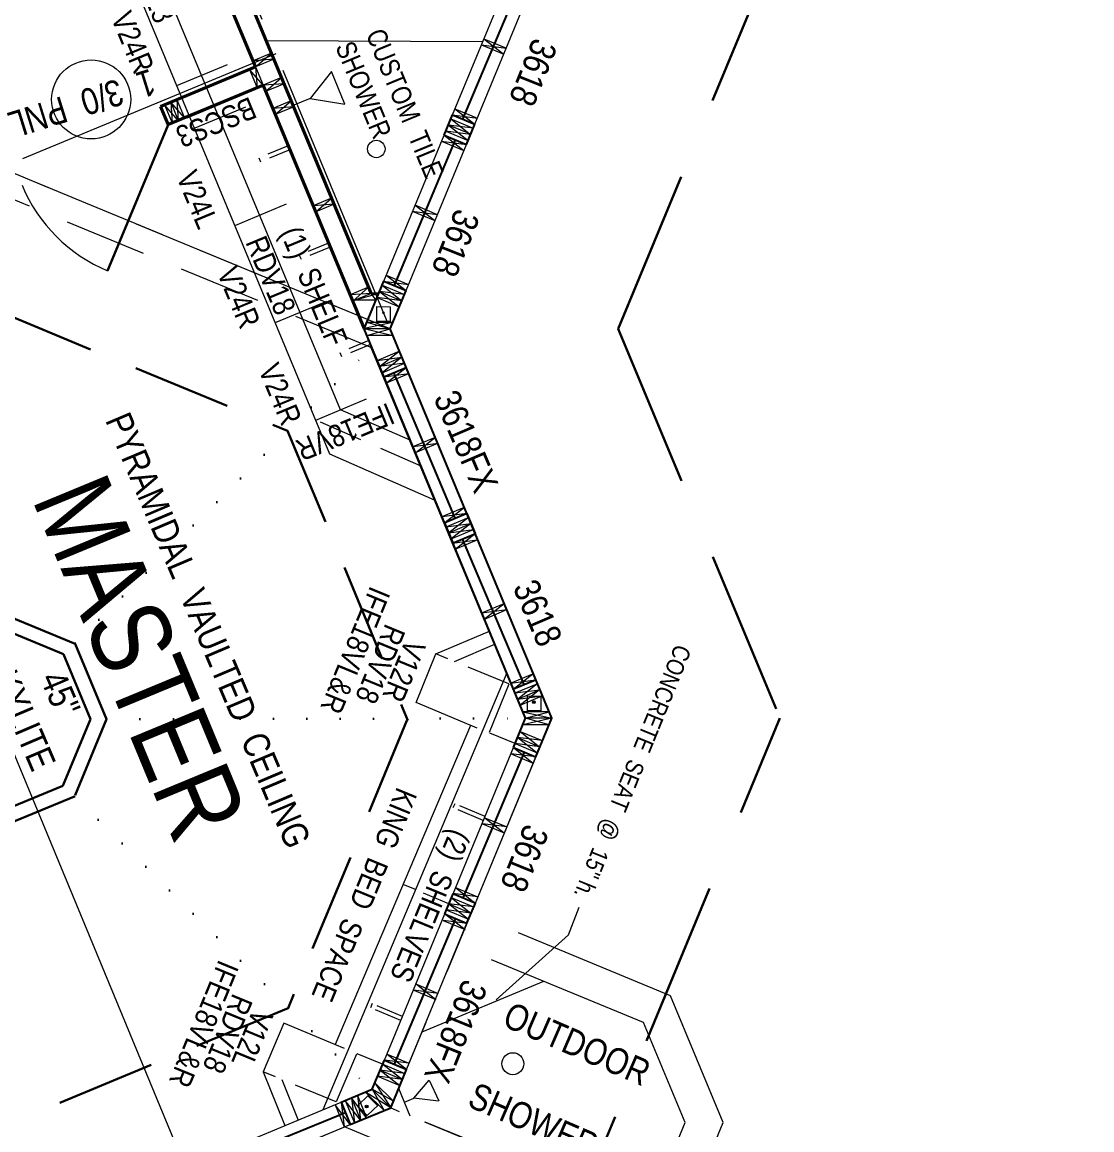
# Model space of a CAD drawing. Header units: inches. Extents: x -10188 to 9179, y -281 to 6710.
# Drawn here: x 3086.4 to 3330, y 1383 to 1635.3 of the extents above; entities that cross this region are included whole.
import ezdxf

# ---------------------------------------------------------------- set-up
doc = ezdxf.new("R2010")
doc.units = ezdxf.units.IN
doc.header["$MEASUREMENT"] = 0
for name, pattern in [('ACAD_ISO07W100', [3, 0, -3]), ('CENTER', [2, 1.25, -0.25, 0.25, -0.25]), ('HIDDEN', [0.375, 0.25, -0.125])]:
    doc.linetypes.add(name, pattern=pattern)
for name, color, linetype, lineweight in [('BUILT-INS', 6, 'Continuous', 9), ('DOORS', 7, 'Continuous', 30), ('FOUNDATION', 7, 'HIDDEN', 20), ('GRID', 1, 'CENTER', 20), ('INT WALLS', 7, 'Continuous', 40), ('LAYOUT', 6, 'Continuous', 9), ('LITE COVE', 7, 'HIDDEN', 30), ('PLUMBING', 7, 'Continuous', 20), ('ROOF BEAMS', 3, 'HIDDEN', 30), ('ROOFLINE', 7, 'HIDDEN', 30), ('SKYLITES', 3, 'Continuous', 30), ('WALL FRAMING', 7, 'Continuous', 30), ('WINDOWS', 5, 'Continuous', 30)]:
    doc.layers.add(name, color=color, linetype=linetype, lineweight=lineweight)
for name, color, linetype in [('LLTEXT', 7, 'Continuous'), ('TEXT', 250, 'Continuous'), ('WALLS', 5, 'Continuous')]:
    doc.layers.add(name, color=color, linetype=linetype)
doc.styles.add('ARCHENT', font='technical.ttf', dxfattribs={"height": 6})
doc.styles.add('ARCHENTLTD', font='technical.ttf', dxfattribs={"height": 0.1875})
doc.dimstyles.new('ARCHENTLTD', dxfattribs={"dimscale": 0.05, "dimtxt": 0.1875, "dimasz": 3, "dimexe": 9, "dimexo": 1, "dimgap": 2.5, "dimtad": 0, "dimdec": 1, "dimzin": 1, "dimdsep": 46, "dimlunit": 4, "dimtxsty": 'ARCHENTLTD', "dimblk": 'ARCHTICK', "dimcen": 6, "dimclrd": 256, "dimclre": 256, "dimclrt": 256, "dimaunit": 1, "dimadec": 0, "dimazin": 0, "dimtfac": 1, "dimtdec": 1, "dimtofl": 0, "dimtmove": 1, "dimatfit": 3, "dimldrblk": 'ARCHTICK', "dimfxl": 1, "dimfrac": 2, "dimtolj": 1, "dimtzin": 0, "dimlwd": 9, "dimlwe": 9, "dimarcsym": 0})

# ---------------------------------------------------------------- blocks, each defined once
blk = doc.blocks.new('_ArchTick')
at = {"color": 0, "linetype": 'ByBlock', "const_width": 0.15}
blk.add_lwpolyline([(-0.5, -0.5), (0.5, 0.5)], dxfattribs=at)

msp = doc.modelspace()

# ---------------------------------------------------------------- hatches: boundary and pattern name
at = {"layer": 'WALL FRAMING', "lineweight": 9, "ltscale": 150}
for points in [[(3168.68, 1568.76, 1), (3168.68, 1569.39, 1)], [(3168.68, 1568.76, 1), (3168.68, 1569.39, 1)], [(3202.96, 1480.07, 1), (3202.96, 1480.69, 1)], [(3164.87, 1387.94, 1), (3164.87, 1388.57, 1)]]:
    msp.add_hatch(color=256, dxfattribs=at).paths.add_polyline_path(points)

# ---------------------------------------------------------------- linework, layer by layer
at = {"layer": 'BUILT-INS', "ltscale": 0.75}
for p, q in [((3156.49, 1536.84), (3099.93, 1672.97)), ((3158.9, 1546.98), (3108.82, 1667.51))]:
    msp.add_line(p, q, dxfattribs=at)
at = {"layer": 'BUILT-INS', "linetype": 'HIDDEN', "lineweight": 9, "ltscale": 50}
for p, q in [((3121.6, 1620.84), (3138.22, 1627.75)), ((3125.84, 1611.21), (3142.46, 1618.12)), ((3135.06, 1589.05), (3151.68, 1595.96)), ((3144.27, 1566.89), (3160.89, 1573.8)), ((3153.26, 1544.63), (3170.11, 1551.64)), ((3184.86, 1489.65), (3194.07, 1493.57)), ((3145.52, 1394.44), (3149.26, 1385.18))]:
    msp.add_line(p, q, dxfattribs=at)
at = {"layer": 'BUILT-INS', "color": 6, "linetype": 'HIDDEN', "lineweight": 9, "ltscale": 20}
for p, q in [((3146.96, 1607.09), (3140.32, 1604.34)), ((3147.34, 1606.17), (3140.7, 1603.41)), ((3156.17, 1584.92), (3149.53, 1582.16)), ((3156.55, 1583.99), (3149.92, 1581.24)), ((3165.4, 1562.76), (3158.76, 1560.01)), ((3165.78, 1561.84), (3159.14, 1559.08))]:
    msp.add_line(p, q, dxfattribs=at)
at = {"layer": 'BUILT-INS', "color": 6, "linetype": 'Continuous', "lineweight": 9, "ltscale": 5}
for p, q in [((3140.32, 1604.34), (3140.7, 1603.41)), ((3149.53, 1582.16), (3149.92, 1581.24)), ((3158.76, 1560.01), (3159.14, 1559.08))]:
    msp.add_line(p, q, dxfattribs=at)
at = {"layer": 'BUILT-INS', "linetype": 'Continuous', "lineweight": 9, "ltscale": 40}
msp.add_line((3174.8, 1540.01), (3158.9, 1546.98), dxfattribs=at)
at = {"layer": 'BUILT-INS', "linetype": 'HIDDEN', "lineweight": 9, "ltscale": 40}
for p, q in [((3177.25, 1534.11), (3153.26, 1544.63)), ((3197.22, 1484.54), (3180.59, 1491.41)), ((3157.94, 1389.31), (3141.31, 1396.18))]:
    msp.add_line(p, q, dxfattribs=at)
at = {"layer": 'BUILT-INS', "linetype": 'Continuous', "lineweight": 9, "ltscale": 5}
for p, q in [((3180.33, 1526.38), (3156.49, 1536.84)), ((3196.77, 1487.07), (3154.87, 1387.51))]:
    msp.add_line(p, q, dxfattribs=at)
at = {"layer": 'BUILT-INS', "linetype": 'Continuous', "lineweight": 9, "ltscale": 0.75}
for p, q in [((3180.66, 1491.39), (3192.83, 1496.57)), ((3176.17, 1480.26), (3180.66, 1491.39)), ((3157.76, 1402.49), (3188.58, 1475.13)), ((3145.99, 1407.23), (3141.31, 1396.18)), ((3141.31, 1396.18), (3146.26, 1383.94))]:
    msp.add_line(p, q, dxfattribs=at)
at = {"layer": 'BUILT-INS', "linetype": 'HIDDEN', "lineweight": 20, "ltscale": 50}
for p, q in [((3192.87, 1473.53), (3197.29, 1484.51)), ((3162.56, 1400.21), (3157.94, 1389.31))]:
    msp.add_line(p, q, dxfattribs=at)
at = {"layer": 'BUILT-INS', "linetype": 'Continuous', "lineweight": 9, "ltscale": 25}
for p, q in [((3188.59, 1475.06), (3176.17, 1480.26)), ((3157.6, 1402.41), (3145.99, 1407.23))]:
    msp.add_line(p, q, dxfattribs=at)
at = {"layer": 'BUILT-INS', "linetype": 'HIDDEN', "lineweight": 9, "ltscale": 25}
for p, q in [((3198.69, 1470.95), (3188.47, 1475.1)), ((3184.92, 1457.22), (3184.53, 1456.3)), ((3191.44, 1453.38), (3184.53, 1456.3)), ((3191.83, 1454.31), (3184.92, 1457.22)), ((3183.61, 1434.45), (3175.98, 1437.67)), ((3166.1, 1411.7), (3165.71, 1410.78)), ((3172.62, 1407.86), (3165.71, 1410.78)), ((3173.01, 1408.79), (3166.1, 1411.7)), ((3168.51, 1397.92), (3157.6, 1402.41))]:
    msp.add_line(p, q, dxfattribs=at)
at = {"layer": 'BUILT-INS', "lineweight": 9, "ltscale": 50}
msp.add_line((3175.98, 1437.67), (3173.19, 1438.86), dxfattribs=at)
at = {"layer": 'DOORS', "ltscale": 75}
msp.add_line((3119.64, 1611.9), (3105.87, 1578.63), dxfattribs=at)
at = {"layer": 'DOORS', "color": 7, "linetype": 'Continuous', "lineweight": 20, "ltscale": 7.5}
msp.add_circle((3102.12, 1617.66), 9, dxfattribs=at)
at = {"layer": 'DOORS', "lineweight": 9, "ltscale": 75}
msp.add_arc((3119.64, 1611.9), 35.99, 202.5322, 247.5093, dxfattribs=at)
at = {"layer": 'FOUNDATION', "ltscale": 150}
for p, q in [((3234.08, 1413.51), (3188.61, 1432.31)), ((3227.96, 1407.39), (3185.55, 1424.92)), ((3246.07, 1384.62), (3234.08, 1413.51)), ((3237.41, 1384.62), (3227.96, 1407.39)), ((3174.76, 1386.09), (3172.16, 1392.36)), ((3228.79, 1363.76), (3237.41, 1384.62)), ((3236.18, 1360.7), (3246.07, 1384.62))]:
    msp.add_line(p, q, dxfattribs=at)
at = {"layer": 'FOUNDATION', "lineweight": 20, "ltscale": 150}
msp.add_line((3177.51, 1405.29), (3205.21, 1416.79), dxfattribs=at)
at = {"layer": 'FOUNDATION', "ltscale": 50}
for p, q in [((3258.99, 1351.28), (3170.27, 1387.95)), ((3252.87, 1345.15), (3159.82, 1383.61))]:
    msp.add_line(p, q, dxfattribs=at)
at = {"layer": 'GRID', "ltscale": 50}
for p, q in [((3107.42, 1716.72), (3170.23, 1565.37)), ((3144.21, 1628.06), (3081.52, 1602.04)), ((3170.23, 1565.37), (3081.52, 1602.04)), ((3170.23, 1565.37), (3207.03, 1476.71)), ((3207.03, 1476.71), (3170.35, 1387.99)), ((3170.35, 1387.99), (3081.69, 1351.18)), ((3259.07, 1351.31), (3170.35, 1387.99))]:
    msp.add_line(p, q, dxfattribs=at)
at = {"layer": 'INT WALLS', "ltscale": 75}
for p, q in [((3104.47, 1709.56), (3139.58, 1625.05)), ((3109.34, 1709.57), (3165.88, 1573.47)), ((3139.58, 1625.05), (3117.93, 1616.06)), ((3141.31, 1620.89), (3123.81, 1613.63)), ((3141.31, 1620.89), (3164.33, 1565.49))]:
    msp.add_line(p, q, dxfattribs=at)
at = {"layer": 'INT WALLS', "color": 7, "lineweight": 20, "ltscale": 50}
for p, q in [((3143.19, 1628.18), (3138.99, 1626.44)), ((3143.76, 1626.8), (3139.55, 1625.05)), ((3145.49, 1622.63), (3141.29, 1620.88)), ((3146.06, 1621.24), (3141.85, 1619.5)), ((3147.69, 1617.32), (3143.49, 1615.58)), ((3148.26, 1615.94), (3144.06, 1614.19)), ((3156.89, 1595.16), (3152.69, 1593.41)), ((3157.46, 1593.77), (3153.26, 1592.03)), ((3165.31, 1574.86), (3161.11, 1573.12)), ((3165.88, 1573.48), (3161.68, 1571.73))]:
    msp.add_line(p, q, dxfattribs=at)
at = {"layer": 'INT WALLS', "lineweight": 20, "ltscale": 50}
for p, q in [((3139.58, 1625.06), (3141.3, 1620.9)), ((3138.19, 1624.49), (3139.91, 1620.33)), ((3121.63, 1617.6), (3123.35, 1613.44)), ((3118.85, 1616.45), (3120.58, 1612.29)), ((3120.24, 1617.02), (3121.96, 1612.86))]:
    msp.add_line(p, q, dxfattribs=at)
at = {"layer": 'INT WALLS', "ltscale": 50}
for p in [(3141.31, 1620.89), (3117.93, 1616.06)]:
    msp.add_line(p, (3119.65, 1611.91), dxfattribs=at)
at = {"layer": 'LAYOUT', "color": 6, "linetype": 'CENTER', "lineweight": 5, "ltscale": 250}
msp.add_line((3330.04, 876.21), (2848.84, 2037.38), dxfattribs=at)
at = {"layer": 'LITE COVE', "ltscale": 90}
for p, q in [((3081.14, 1569.32), (3146.82, 1542.17)), ((3146.85, 1542.2), (3174.23, 1476.21)), ((3174.05, 1476.21), (3146.97, 1410.7)), ((3146.97, 1410.69), (3081.26, 1383.41))]:
    msp.add_line(p, q, dxfattribs=at)
at = {"layer": 'LITE COVE', "color": 7, "linetype": 'ACAD_ISO07W100', "lineweight": 30, "ltscale": 2.5}
for p, q in [((3098.5, 1493.72), (3166, 1561.21)), ((3105.64, 1476.5), (3201.05, 1476.65)), ((3098.35, 1458.89), (3165.88, 1392.08))]:
    msp.add_line(p, q, dxfattribs=at)
at = {"layer": 'PLUMBING', "color": 7, "linetype": 'Continuous', "lineweight": 9}
msp.add_line((3191.31, 1630.77), (3141.97, 1631.03), dxfattribs=at)
at = {"layer": 'PLUMBING', "color": 5, "linetype": 'Continuous', "lineweight": 9, "ltscale": 10}
for p, q in [((3156.85, 1624.02), (3151.99, 1617.87)), ((3159.87, 1616.56), (3156.85, 1624.02)), ((3151.99, 1617.87), (3159.87, 1616.56))]:
    msp.add_line(p, q, dxfattribs=at)
at = {"layer": 'PLUMBING', "color": 5, "lineweight": 9, "ltscale": 90}
msp.add_line((3151.99, 1617.87), (3147.89, 1616.17), dxfattribs=at)
at = {"layer": 'PLUMBING', "linetype": 'Continuous', "lineweight": 30, "ltscale": 90}
msp.add_line((3167.62, 1573.48), (3165.88, 1573.47), dxfattribs=at)
msp.add_line((3167.62, 1573.48), (3165.88, 1573.47), dxfattribs=at)
at = {"layer": 'PLUMBING', "ltscale": 75}
for p, q in [((3175.62, 1390.14), (3179.1, 1394.28)), ((3179.1, 1394.28), (3181.32, 1389.54)), ((3181.2, 1389.47), (3175.62, 1390.14))]:
    msp.add_line(p, q, dxfattribs=at)
at = {"layer": 'PLUMBING', "lineweight": 20, "ltscale": 50}
msp.add_line((3173.46, 1389.23), (3175.62, 1390.14), dxfattribs=at)
at = {"layer": 'PLUMBING', "color": 5, "linetype": 'Continuous', "lineweight": 9, "ltscale": 10}
msp.add_circle((3167.07, 1606.37), 1.98, dxfattribs=at)
at = {"layer": 'PLUMBING', "lineweight": 20, "ltscale": 50}
msp.add_circle((3198.16, 1398.01), 2.5, dxfattribs=at)
at = {"layer": 'ROOF BEAMS', "lineweight": 20, "ltscale": 75}
for p, q in [((3170.23, 1565.37), (3081.52, 1602.04)), ((3166.05, 1561.08), (3081.44, 1596.05))]:
    msp.add_line(p, q, dxfattribs=at)
at = {"layer": 'ROOF BEAMS', "ltscale": 75}
for p, q in [((3081.11, 1497.36), (3095.85, 1491.27)), ((3095.85, 1491.27), (3101.98, 1476.49)), ((3101.98, 1476.49), (3095.68, 1461.29)), ((3095.68, 1461.29), (3081.12, 1455.28))]:
    msp.add_line(p, q, dxfattribs=at)
at = {"layer": 'ROOFLINE', "linetype": 'HIDDEN', "ltscale": 150}
for p, q in [((3222.18, 1565.41), (3258.86, 1654.13)), ((3222.18, 1565.41), (3258.98, 1476.74)), ((3222.19, 1565.41), (3258.99, 1476.74)), ((3207.12, 1351.27), (3258.98, 1476.74))]:
    msp.add_line(p, q, dxfattribs=at)
at = {"layer": 'SKYLITES', "linetype": 'HIDDEN', "ltscale": 75}
for p, q in [((3081.38, 1500.75), (3098.51, 1493.66)), ((3098.51, 1493.66), (3105.64, 1476.5)), ((3105.64, 1476.5), (3098.35, 1458.89)), ((3098.35, 1458.89), (3081.38, 1451.89))]:
    msp.add_line(p, q, dxfattribs=at)
at = {"layer": 'WALL FRAMING', "linetype": 'HIDDEN', "lineweight": 20, "ltscale": 25}
for p, q in [((3190.99, 1630.1), (3196.11, 1627.95)), ((3191.57, 1631.48), (3196.69, 1629.33)), ((3184.98, 1615.54), (3190.1, 1613.39)), ((3181.91, 1608.15), (3187.03, 1606)), ((3175.25, 1592.24), (3180.37, 1590.09)), ((3175.83, 1593.62), (3180.95, 1591.47)), ((3169.3, 1577.65), (3174.42, 1575.5)), ((3169.3, 1577.65), (3174.42, 1575.5)), ((3169.37, 1553.11), (3174.44, 1555.25)), ((3175.45, 1538.58), (3180.52, 1540.72)), ((3176.03, 1537.2), (3181.1, 1539.34)), ((3182.07, 1522.64), (3187.14, 1524.77)), ((3185, 1515.21), (3190.06, 1517.35)), ((3191.12, 1500.7), (3196.18, 1502.83)), ((3191.7, 1499.31), (3196.77, 1501.45)), ((3197.64, 1484.73), (3202.71, 1486.86)), ((3197.81, 1468.6), (3202.8, 1466.51)), ((3191.81, 1454.04), (3196.79, 1451.95)), ((3191.22, 1452.66), (3196.21, 1450.57)), ((3185.13, 1438.14), (3190.11, 1436.04)), ((3182.29, 1430.65), (3187.28, 1428.56)), ((3176.19, 1416.13), (3181.18, 1414.04)), ((3175.61, 1414.75), (3180.6, 1412.65)), ((3169.51, 1400.23), (3174.5, 1398.13)), ((3157.69, 1388.68), (3159.76, 1383.61)), ((3161.15, 1384.17), (3157.69, 1388.68))]:
    msp.add_line(p, q, dxfattribs=at)
at = {"layer": 'WALL FRAMING', "linetype": 'HIDDEN', "lineweight": 9, "ltscale": 25}
for p, q in [((3190.99, 1630.1), (3196.67, 1629.34)), ((3191.57, 1631.48), (3196.1, 1627.95)), ((3184.98, 1615.54), (3189.51, 1612.01)), ((3184.4, 1614.16), (3190.08, 1613.4)), ((3181.91, 1608.15), (3187.59, 1607.39)), ((3182.5, 1609.53), (3187.02, 1606)), ((3175.25, 1592.24), (3180.93, 1591.48)), ((3175.83, 1593.62), (3180.36, 1590.09)), ((3169.3, 1577.65), (3173.83, 1574.12)), ((3168.72, 1576.27), (3174.4, 1575.51)), ((3168.79, 1554.5), (3174.44, 1555.25)), ((3169.38, 1553.12), (3173.85, 1556.63)), ((3175.45, 1538.58), (3181.1, 1539.34)), ((3176.04, 1537.21), (3180.52, 1540.72)), ((3182.66, 1521.26), (3187.14, 1524.77)), ((3182.07, 1522.64), (3187.72, 1523.39)), ((3184.41, 1516.59), (3190.06, 1517.35)), ((3185, 1515.21), (3189.48, 1518.73)), ((3191.12, 1500.7), (3196.77, 1501.45)), ((3191.71, 1499.32), (3196.18, 1502.83)), ((3198.23, 1483.35), (3202.71, 1486.86)), ((3197.64, 1484.73), (3203.29, 1485.48)), ((3203.38, 1467.89), (3197.81, 1468.6)), ((3198.4, 1469.99), (3202.8, 1466.51)), ((3191.81, 1454.04), (3196.21, 1450.57)), ((3196.79, 1451.95), (3191.22, 1452.66)), ((3185.13, 1438.14), (3189.53, 1434.66)), ((3190.11, 1436.04), (3184.54, 1436.76)), ((3187.86, 1429.94), (3182.29, 1430.65)), ((3182.87, 1432.04), (3187.28, 1428.56)), ((3176.19, 1416.13), (3180.6, 1412.65)), ((3181.18, 1414.04), (3175.61, 1414.75)), ((3174.5, 1398.13), (3168.93, 1398.85)), ((3169.51, 1400.23), (3173.92, 1396.75)), ((3159.07, 1389.26), (3159.76, 1383.61))]:
    msp.add_line(p, q, dxfattribs=at)
at = {"layer": 'WALL FRAMING', "lineweight": 9, "ltscale": 150}
for p, q in [((3139.56, 1625.05), (3143.19, 1628.18)), ((3143.76, 1626.8), (3138.99, 1626.44)), ((3139.58, 1625.06), (3139.91, 1620.33)), ((3141.3, 1620.91), (3138.19, 1624.49)), ((3141.86, 1619.5), (3145.49, 1622.63)), ((3146.06, 1621.24), (3141.29, 1620.88)), ((3121.63, 1617.6), (3121.96, 1612.86)), ((3144.06, 1614.19), (3147.69, 1617.32)), ((3121.96, 1612.86), (3118.85, 1616.45)), ((3123.35, 1613.44), (3120.24, 1617.02)), ((3120.24, 1617.02), (3120.58, 1612.29)), ((3148.27, 1615.94), (3143.49, 1615.58)), ((3153.26, 1592.03), (3156.89, 1595.16)), ((3157.47, 1593.77), (3152.69, 1593.41)), ((3161.69, 1571.73), (3165.31, 1574.86)), ((3165.89, 1573.48), (3161.11, 1573.12)), ((3167.12, 1570.47), (3167.12, 1566.91)), ((3167.12, 1570.47), (3170.24, 1570.43)), ((3167.12, 1570.47), (3167.12, 1566.91)), ((3167.12, 1570.47), (3170.24, 1570.43)), ((3170.24, 1570.43), (3170.25, 1566.87)), ((3170.24, 1570.43), (3170.25, 1566.87)), ((3167.12, 1567.16), (3170.25, 1567.16)), ((3167.12, 1567.16), (3170.25, 1567.16)), ((3201.4, 1481.78), (3201.4, 1478.21)), ((3201.4, 1481.78), (3204.52, 1481.73)), ((3204.52, 1481.73), (3204.53, 1478.17)), ((3201.4, 1478.46), (3204.53, 1478.46)), ((3162.78, 1388.39), (3165.32, 1390.89)), ((3165.14, 1390.71), (3167.33, 1388.48)), ((3162.78, 1388.39), (3165, 1386.19)), ((3165, 1386.19), (3167.54, 1388.69))]:
    msp.add_line(p, q, dxfattribs=at)
at = {"layer": 'WALL FRAMING', "lineweight": 20, "ltscale": 75}
for p, q in [((3184.05, 1613.22), (3189.14, 1611.08)), ((3182.91, 1610.44), (3187.98, 1608.31)), ((3188.56, 1609.73), (3183.48, 1611.83)), ((3168.39, 1575.32), (3173.46, 1573.19)), ((3168.39, 1575.32), (3173.46, 1573.19)), ((3167.23, 1572.56), (3172.3, 1570.43)), ((3167.23, 1572.56), (3172.3, 1570.43)), ((3167.81, 1573.94), (3172.88, 1571.81)), ((3167.81, 1573.94), (3172.88, 1571.81)), ((3167.24, 1558.18), (3172.31, 1560.32)), ((3167.82, 1556.8), (3172.89, 1558.94)), ((3168.4, 1555.42), (3173.47, 1557.56)), ((3198.69, 1482.46), (3203.68, 1484.56)), ((3199.28, 1481.08), (3204.26, 1483.18)), ((3199.86, 1479.69), (3204.84, 1481.8)), ((3199.86, 1473.71), (3204.85, 1471.61)), ((3198.7, 1470.94), (3203.69, 1468.85)), ((3199.28, 1472.32), (3204.27, 1470.23)), ((3184.09, 1435.86), (3189.19, 1433.72)), ((3182.96, 1433.09), (3188.03, 1430.96)), ((3183.61, 1434.45), (3188.61, 1432.31)), ((3168.53, 1397.93), (3173.6, 1395.8)), ((3167.95, 1396.55), (3173.02, 1394.42)), ((3167.37, 1395.16), (3172.44, 1393.03)), ((3161.38, 1390.22), (3163.46, 1385.13)), ((3162.77, 1390.79), (3164.85, 1385.7)), ((3160, 1389.64), (3162.07, 1384.57))]:
    msp.add_line(p, q, dxfattribs=at)
at = {"layer": 'WALL FRAMING', "linetype": 'Continuous', "lineweight": 9, "ltscale": 150}
for p, q in [((3184.05, 1613.22), (3188.55, 1609.7)), ((3188.55, 1609.7), (3182.91, 1610.44)), ((3189.12, 1611.08), (3183.48, 1611.83)), ((3183.48, 1611.83), (3187.98, 1608.31)), ((3169.3, 1577.65), (3173.83, 1574.12)), ((3168.39, 1575.32), (3172.88, 1571.81)), ((3168.39, 1575.32), (3172.88, 1571.81)), ((3172.88, 1571.81), (3167.23, 1572.56)), ((3172.88, 1571.81), (3167.23, 1572.56)), ((3173.46, 1573.19), (3167.82, 1573.94)), ((3167.82, 1573.94), (3172.3, 1570.43)), ((3173.46, 1573.19), (3167.82, 1573.94)), ((3167.82, 1573.94), (3172.3, 1570.43)), ((3170.85, 1566.87), (3164.33, 1565.49)), ((3170.85, 1566.87), (3164.33, 1565.49)), ((3170.23, 1565.37), (3164.89, 1566.87)), ((3170.23, 1565.37), (3164.89, 1566.87)), ((3164.33, 1565.49), (3170.85, 1563.87)), ((3164.9, 1563.87), (3170.23, 1565.37)), ((3167.83, 1556.81), (3172.31, 1560.32)), ((3167.24, 1558.18), (3172.89, 1558.94)), ((3173.47, 1557.56), (3167.83, 1556.81)), ((3172.89, 1558.94), (3168.4, 1555.42)), ((3188.03, 1522.46), (3183.55, 1518.94)), ((3182.96, 1520.32), (3188.61, 1521.07)), ((3183.55, 1518.94), (3189.19, 1519.69)), ((3188.61, 1521.07), (3184.13, 1517.56)), ((3203.68, 1484.56), (3199.28, 1481.08)), ((3198.69, 1482.46), (3204.26, 1483.18)), ((3199.28, 1481.08), (3204.84, 1481.8)), ((3204.26, 1483.18), (3199.86, 1479.69)), ((3200.45, 1478.2), (3207.03, 1476.71)), ((3207.03, 1476.71), (3200.45, 1475.2)), ((3201.07, 1476.7), (3206.41, 1478.2)), ((3206.41, 1475.2), (3201.07, 1476.7)), ((3199.86, 1473.71), (3204.27, 1470.23)), ((3204.27, 1470.23), (3198.7, 1470.94)), ((3204.85, 1471.61), (3199.28, 1472.32)), ((3199.28, 1472.32), (3203.69, 1468.85)), ((3184.18, 1435.83), (3188.61, 1432.31)), ((3189.19, 1433.72), (3183.61, 1434.44)), ((3183.61, 1434.44), (3188.03, 1430.96)), ((3188.61, 1432.31), (3183.03, 1433.05)), ((3168.53, 1397.93), (3173.01, 1394.42)), ((3173.59, 1395.81), (3167.95, 1396.55)), ((3167.95, 1396.55), (3172.44, 1393.03)), ((3166.76, 1393.69), (3170.35, 1387.99)), ((3173.01, 1394.42), (3167.37, 1395.16)), ((3164.85, 1385.7), (3161.38, 1390.22)), ((3161.38, 1390.22), (3162.07, 1384.57)), ((3162.77, 1390.79), (3163.46, 1385.13)), ((3170.35, 1387.99), (3164.64, 1391.57)), ((3170.97, 1389.49), (3166.14, 1392.19)), ((3166.14, 1392.19), (3168.85, 1387.36))]:
    msp.add_line(p, q, dxfattribs=at)
at = {"layer": 'WALL FRAMING', "lineweight": 9, "ltscale": 50}
for p, q in [((3167.62, 1573.48), (3162.24, 1571.96)), ((3167.62, 1573.48), (3162.24, 1571.96)), ((3167, 1571.97), (3165.88, 1573.48))]:
    msp.add_line(p, q, dxfattribs=at)
at = {"layer": 'WALL FRAMING', "linetype": 'Continuous', "lineweight": 20, "ltscale": 90}
msp.add_line((3167, 1571.97), (3162.24, 1571.96), dxfattribs=at)
at = {"layer": 'WALL FRAMING', "lineweight": 20, "ltscale": 150}
for p, q in [((3170.85, 1566.87), (3164.89, 1566.87)), ((3170.85, 1566.87), (3164.89, 1566.87)), ((3170.23, 1565.37), (3164.27, 1565.37)), ((3170.23, 1565.37), (3164.27, 1565.37)), ((3170.85, 1563.87), (3164.9, 1563.87)), ((3182.96, 1520.32), (3188.03, 1522.46)), ((3183.55, 1518.94), (3188.61, 1521.07)), ((3184.13, 1517.56), (3189.2, 1519.69)), ((3206.41, 1478.2), (3200.45, 1478.2)), ((3207.03, 1476.71), (3201.07, 1476.7)), ((3206.41, 1475.2), (3200.45, 1475.2)), ((3166.76, 1393.69), (3170.97, 1389.49)), ((3164.64, 1391.57), (3168.85, 1387.36)), ((3166.14, 1392.19), (3170.35, 1387.99))]:
    msp.add_line(p, q, dxfattribs=at)
at = {"layer": 'WALL FRAMING', "linetype": 'Continuous', "lineweight": 20, "ltscale": 150}
msp.add_line((3163.46, 1385.13), (3160, 1389.64), dxfattribs=at)
at = {"layer": 'WALL FRAMING', "lineweight": 9, "ltscale": 150}
for centre in [(3202.96, 1480.38), (3164.87, 1388.25)]:
    msp.add_circle(centre, 0.312, dxfattribs=at)
at = {"layer": 'WALL FRAMING', "color": 9, "linetype": 'Continuous', "lineweight": 5, "ltscale": 150}
for centre in [(3202.96, 1480.38), (3164.87, 1388.25)]:
    msp.add_circle(centre, 0.312, dxfattribs=at)
at = {"layer": 'WALLS', "color": 7, "linetype": 'Continuous', "lineweight": 9, "ltscale": 0.25}
msp.add_line((3112.85, 1688.9), (3137.92, 1628.63), dxfattribs=at)
at = {"layer": 'WALLS', "color": 4, "lineweight": 20, "ltscale": 75}
for p, q in [((3184.43, 1614.14), (3198.19, 1647.41)), ((3189.51, 1612.01), (3203.26, 1645.28)), ((3168.77, 1576.25), (3182.52, 1609.52)), ((3173.84, 1574.12), (3187.6, 1607.39)), ((3168.79, 1554.5), (3182.59, 1521.25)), ((3173.85, 1556.63), (3187.65, 1523.38)), ((3184.5, 1516.63), (3198.3, 1483.38)), ((3189.57, 1518.77), (3203.37, 1485.52)), ((3184.56, 1436.75), (3198.31, 1470.02)), ((3189.63, 1434.62), (3203.38, 1467.89)), ((3168.9, 1398.86), (3182.65, 1432.13)), ((3173.97, 1396.73), (3187.72, 1430)), ((3125.82, 1375.46), (3159.07, 1389.26)), ((3127.9, 1370.37), (3161.15, 1384.17))]:
    msp.add_line(p, q, dxfattribs=at)
at = {"layer": 'WALLS', "lineweight": 20, "ltscale": 50}
msp.add_line((3139.58, 1625.05), (3138.16, 1628.47), dxfattribs=at)
at = {"layer": 'WALLS', "color": 4, "ltscale": 75}
for p, q in [((3182.52, 1609.52), (3184.43, 1614.14)), ((3184.43, 1614.14), (3189.53, 1612)), ((3187.6, 1607.39), (3189.51, 1612.01)), ((3182.52, 1609.52), (3187.6, 1607.39)), ((3164.27, 1565.37), (3168.77, 1576.25)), ((3164.27, 1565.37), (3168.77, 1576.25)), ((3168.78, 1576.25), (3173.85, 1574.12)), ((3168.78, 1576.25), (3173.85, 1574.12)), ((3170.23, 1565.37), (3173.84, 1574.12)), ((3201.08, 1476.7), (3164.27, 1565.37)), ((3207.03, 1476.71), (3170.23, 1565.37)), ((3201.07, 1476.7), (3165.96, 1561.12)), ((3168.79, 1554.5), (3173.85, 1556.63)), ((3182.5, 1521.21), (3187.57, 1523.35)), ((3187.65, 1523.38), (3189.57, 1518.77)), ((3182.59, 1521.25), (3184.5, 1516.63)), ((3184.42, 1516.59), (3189.52, 1518.74)), ((3198.3, 1483.38), (3203.29, 1485.48)), ((3198.31, 1470.02), (3201.08, 1476.7)), ((3203.38, 1467.89), (3207.03, 1476.71)), ((3198.31, 1470.02), (3203.3, 1467.92)), ((3182.65, 1432.13), (3184.56, 1436.75)), ((3184.48, 1436.78), (3189.58, 1434.64)), ((3187.72, 1430), (3189.63, 1434.62)), ((3182.57, 1432.16), (3187.64, 1430.03)), ((3166.14, 1392.19), (3168.9, 1398.86)), ((3168.92, 1398.85), (3173.99, 1396.72)), ((3170.35, 1387.99), (3173.97, 1396.73)), ((3159.07, 1389.26), (3166.14, 1392.19)), ((3159.07, 1389.26), (3161.14, 1384.19)), ((3161.15, 1384.17), (3170.35, 1387.99))]:
    msp.add_line(p, q, dxfattribs=at)
at = {"layer": 'WINDOWS', "lineweight": 25, "ltscale": 75}
for p, q in [((3200.67, 1646.36), (3186.73, 1613.17)), ((3185.06, 1608.45), (3171.12, 1575.26)), ((3185.04, 1522.28), (3171.05, 1555.45)), ((3200.71, 1484.39), (3186.72, 1517.56)), ((3200.72, 1469.01), (3186.78, 1435.82)), ((3185.1, 1431.1), (3171.16, 1397.91)), ((3160.05, 1386.86), (3126.72, 1373.25))]:
    msp.add_line(p, q, dxfattribs=at)

# ---------------------------------------------------------------- texts
at = {"layer": 'BUILT-INS', "color": 6, "linetype": 'Continuous', "lineweight": 30, "ltscale": 1.5, "char_height": 5, "attachment_point": 3, "rotation": 292.5214, "style": 'ARCHENTLTD'}
for insert in [(3121.35, 1636.51), (3148.88, 1570.02)]:
    msp.add_mtext('RDV18\\P{\\H1.999x;  }', dxfattribs=dict(at, insert=insert))
at = {"layer": 'BUILT-INS', "linetype": 'Continuous', "lineweight": 30, "ltscale": 1.5, "char_height": 5, "style": 'ARCHENTLTD'}
for s, insert, attachment_point, rotation in [('V24R\\P{\\H1.999x;  }', (3116.65, 1625.01), 3, 292.5214), ('BSCS3\\P{\\H1.999x;  }', (3122.87, 1606.53), 3, 202.5214), ('V24L\\P{\\H1.999x;  }', (3131.19, 1589.67), 3, 292.5214), ('(1)  SHELF\\P{\\H1.999x;  }', (3160.67, 1562.83), 3, 292.5214), ('V24R\\P{\\H1.999x;  }', (3140.81, 1566.93), 3, 292.5214), ('V24R\\P{\\H1.999x;  }', (3150.24, 1544.86), 3, 292.5214), ('RDV18\\P{\\H1.999x;  }', (3139.06, 1412.36), 1, 247.6469)]:
    msp.add_mtext(s, dxfattribs=dict(at, insert=insert, attachment_point=attachment_point, rotation=rotation))
at = {"layer": 'BUILT-INS', "linetype": 'Continuous', "lineweight": 9, "ltscale": 1.5, "char_height": 5, "attachment_point": 1, "style": 'ARCHENTLTD'}
for s, insert, rotation in [('IFE18VR\\P{\\H1.999x;  }', (3171.66, 1544.05), 202.5), ('IFE18VL&R\\P{\\H1.999x;  }', (3170.36, 1505.17), 247.6469), ('RDV18\\P{\\H1.999x;  }', (3173.82, 1496.58), 247.6469), ('V12R\\P{\\H1.999x;  }', (3178.43, 1493.11), 247.6469), ('KING  BED  SPACE\\P{\\H1.999x;  }', (3176.47, 1459.36), 247.6469), ('(2)  SHELVES\\P{\\H1.999x;  }', (3188.64, 1449.92), 247.6469), ('IFE18VL&R\\P{\\H1.999x;  }', (3135.87, 1420.05), 247.6469), ('V12L\\P{\\H1.999x;  }', (3143.67, 1408.89), 247.6469)]:
    msp.add_mtext(s, dxfattribs=dict(at, insert=insert, rotation=rotation))
at = {"layer": 'DOORS', "color": 7, "linetype": 'Continuous', "lineweight": 30, "ltscale": 1.5, "insert": (3117.33, 1618.98), "char_height": 6, "attachment_point": 1, "rotation": 197.3086, "style": 'ARCHENTLTD'}
msp.add_mtext('1  3/0  PNL\\P\\P{\\H1.999x;  }', dxfattribs=at)
at = {"layer": 'LLTEXT', "lineweight": 9, "ltscale": 1.5, "insert": (3175.69, 1637.14), "char_height": 4.5, "attachment_point": 1, "rotation": 292.5, "style": 'ARCHENT'}
msp.add_mtext('  \\PCUSTOM  TILE\\PSHOWER', dxfattribs=at)
at = {"layer": 'TEXT', "linetype": 'Continuous', "char_height": 6, "width": 271, "attachment_point": 1, "style": 'ARCHENTLTD'}
for s, insert, rotation in [('PYRAMIDAL  VAULTED  CEILING', (3110.78, 1546.95), 292.9625), ('OUTDOOR\\P\\PSHOWER', (3197.87, 1412.28), 336.5722)]:
    msp.add_mtext(s, dxfattribs=dict(at, insert=insert, rotation=rotation))
at = {"layer": 'TEXT', "color": 7, "linetype": 'Continuous', "lineweight": 30, "insert": (3081.29, 1476.4), "char_height": 6, "attachment_point": 5, "rotation": 293.1053, "style": 'ARCHENTLTD'}
msp.add_mtext('45"\\PSKYLITE\\P\\P  ', dxfattribs=at)
at = {"layer": 'WALLS', "lineweight": 20, "style": 'ARCHENTLTD'}
msp.add_text('        MASTER', height=18, rotation=292.5, dxfattribs=at).set_placement((3070.97, 1569.11))
at = {"layer": 'WINDOWS', "color": 7, "linetype": 'Continuous', "lineweight": 30, "attachment_point": 3, "style": 'ARCHENTLTD'}
for s, insert, char_height, rotation in [('3618\\P\\P  ', (3202.76, 1615.54), 6, 248.215), ('3618\\P\\P  ', (3185.1, 1576.68), 6, 248.215), ('3618FX\\P\\P  ', (3195.03, 1529.91), 6, 293.215), ('3618\\P\\P  ', (3209.62, 1494.86), 6, 293.215), ('CONCRETE  SEAT  @  15" h.\\P\\P  ', (3215.68, 1435.08), 4, 247.8989), ('3618\\P\\P  ', (3200.76, 1436.53), 6, 247.8989), ('3618FX\\P\\P  ', (3183.45, 1393.05), 6, 247.8989)]:
    msp.add_mtext(s, dxfattribs=dict(at, insert=insert, char_height=char_height, rotation=rotation))

# ---------------------------------------------------------------- leaders
at = {"layer": 'TEXT', "color": 7, "linetype": 'Continuous', "lineweight": 9, "ltscale": 25}
msp.add_leader([(3194.36, 1412.56), (3210.82, 1427.37), (3213.27, 1433.7)], dimstyle='ARCHENTLTD', override={"dimgap": 1, "dimtad": 0}, dxfattribs=at)

doc.saveas('drawing.dxf')
